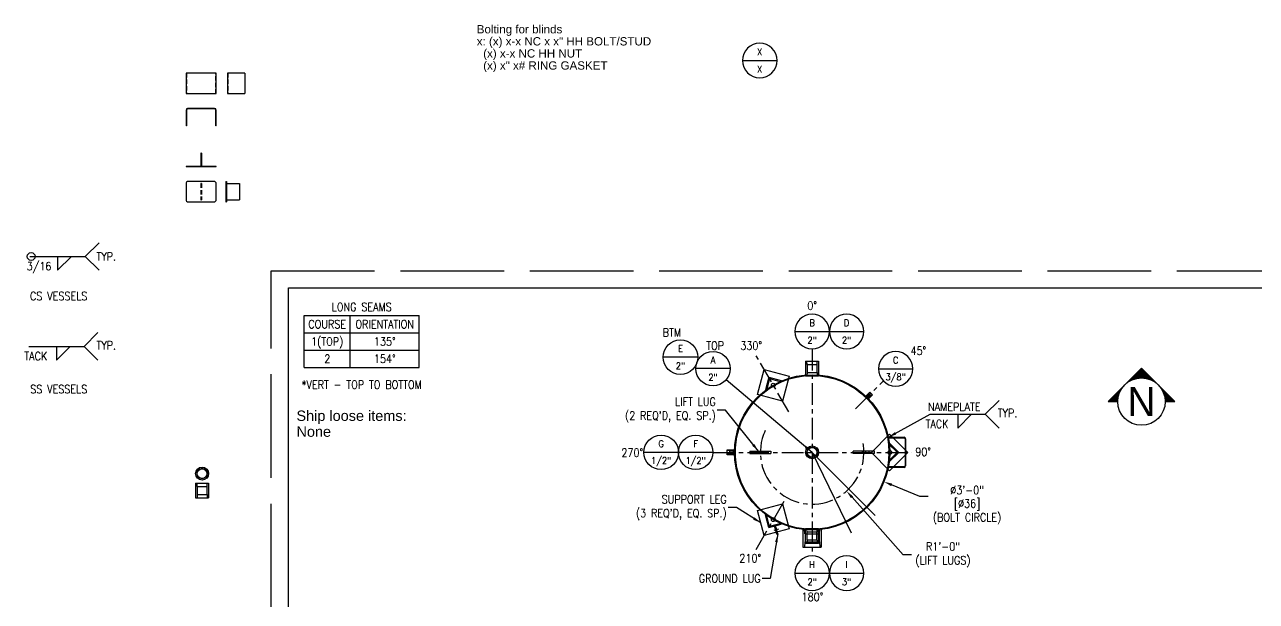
# Model space of a CAD drawing. Extents: x -69 to 372, y 12 to 357.
# Drawn here: x -69.1 to 216.4, y 223.4 to 357 of the extents above; entities that cross this region are included whole.
import ezdxf
from ezdxf.enums import TextEntityAlignment as Align

# ---------------------------------------------------------------- set-up
doc = ezdxf.new("R2010")
doc.units = 0
doc.header["$LTSCALE"] = 4
doc.header["$MEASUREMENT"] = 0
doc.header["$PDMODE"] = 33
doc.header["$PDSIZE"] = -0.5
for name, pattern in [('AM_ISO02W050', [7.5, 6, -1.5]), ('CENTER', [2, 1.25, -0.25, 0.25, -0.25]), ('HIDDEN', [0.375, 0.25, -0.125]), ('HIDDEN2', [0.1875, 0.125, -0.0625])]:
    doc.linetypes.add(name, pattern=pattern)
doc.layers.get('0').update_dxf_attribs({"linetype": 'CONTINUOUS'})
doc.layers.get('Defpoints').update_dxf_attribs({"linetype": 'CONTINUOUS'})
for name, color, linetype in [('1-2-THRDCPLG', 14, 'CONTINUOUS'), ('2-THRDCPLG', 14, 'CONTINUOUS'), ('3-8-THRDCPLG', 14, 'CONTINUOUS'), ('3-THRDCPLG', 14, 'CONTINUOUS'), ('3X3X14', 15, 'CONTINUOUS'), ('CENTER', 6, 'CENTER'), ('DIM', 1, 'CONTINUOUS'), ('EXTERNALS', 3, 'CONTINUOUS'), ('NAMEPLATE', 1, 'CONTINUOUS'), ('SHELL', 40, 'CONTINUOUS'), ('TEXT', 4, 'CONTINUOUS')]:
    doc.layers.add(name, color=color, linetype=linetype)
doc.styles.add('GOTHICE', font='gothice', dxfattribs={"height": 3})
doc.styles.add('ROMANS', font='ROMANS.shx', dxfattribs={"width": 0.85, "height": 1.92})
doc.styles.get("Standard").update_dxf_attribs({"font": 'sanss___.ttf'})
doc.dimstyles.get("Standard").update_dxf_attribs({"dimtxt": 0.18, "dimasz": 0.18, "dimexe": 0.18, "dimexo": 0.0625, "dimgap": 0.09, "dimtad": 0, "dimtih": 1, "dimtoh": 1, "dimdec": 4, "dimzin": 0, "dimdsep": 46, "dimtxsty": 'Standard', "dimcen": 0.09, "dimadec": 0, "dimazin": 0, "dimtfac": 1, "dimtdec": 4, "dimtofl": 0, "dimtmove": 0, "dimatfit": 3, "dimfxl": 1, "dimtolj": 1, "dimtzin": 0, "dimarcsym": 0})

# ---------------------------------------------------------------- blocks, each defined once
blk = doc.blocks.new('Nozzle Callout')
blk.add_line((0.25, 0), (-0.25, 0))
blk.add_circle((0, 0), 0.25)
at = {"style": 'ROMANS', "width": 0.9}
for tag, p in [('NZ-ID', (0, 0.125)), ('NZ-SZ', (0, -0.125))]:
    blk.add_attdef(tag, text='', height=0.0975, dxfattribs=at).set_placement(p, align=Align.MIDDLE)
blk = doc.blocks.new('A$C34646446')
at = {"layer": '2-THRDCPLG'}
for radius in [1.5, 1.19, 1.13]:
    blk.add_circle((0, 0), radius, dxfattribs=at)
at = {"layer": '2-THRDCPLG', "color": 2, "linetype": 'HIDDEN2'}
blk.add_circle((0, 0), 1.16, dxfattribs=at)
blk = doc.blocks.new('A$C43c1fe9b')
at = {"layer": '3-8-THRDCPLG'}
for p, q in [((1.5, 0.44), (0, 0.44)), ((0, 0.44), (0, -0.44)), ((0.41, 0.32), (0, 0.34)), ((0.41, 0.32), (0.41, -0.32)), ((1.09, 0.29), (0.41, 0.29)), ((1.09, 0.32), (1.5, 0.34)), ((1.09, 0.32), (1.09, -0.32)), ((1.5, 0.44), (1.5, -0.44)), ((0.41, -0.32), (0, -0.34)), ((1.5, -0.44), (0, -0.44)), ((1.09, -0.29), (0.41, -0.29)), ((1.09, -0.32), (1.5, -0.34))]:
    blk.add_line(p, q, dxfattribs=at)
blk = doc.blocks.new('A$C96bdfd64')
at = {"layer": '2-THRDCPLG'}
for p, q in [((-1.5, 3.38), (1.5, 3.38)), ((-1.5, 3.38), (-1.5, 0)), ((-1.16, 2.62), (-1.19, 3.38)), ((1.16, 2.62), (1.19, 3.38)), ((1.5, 3.38), (1.5, 0)), ((-1.5, 0), (1.5, 0)), ((-1.16, 0.76), (-1.19, 0)), ((-1.16, 2.62), (1.16, 2.62)), ((-1.16, 0.76), (1.16, 0.76)), ((-1.12, 2.62), (-1.12, 0.76)), ((1.12, 2.62), (1.12, 0.76)), ((1.16, 0.76), (1.19, 0))]:
    blk.add_line(p, q, dxfattribs=at)
blk = doc.blocks.new('A$C59e5502c')
at = {"layer": '1-2-THRDCPLG'}
for p, q in [((-1.88, 0.56), (0, 0.56)), ((-1.88, -0.56), (-1.88, 0.56)), ((-1.34, 0.4), (-1.88, 0.42)), ((-1.34, 0.4), (-1.34, -0.4)), ((-1.34, 0.35), (-0.53, 0.35)), ((-0.53, 0.4), (0, 0.42)), ((-0.53, 0.4), (-0.53, -0.4)), ((0, 0.56), (0, -0.56)), ((-1.34, -0.4), (-1.88, -0.42)), ((0, -0.56), (-1.88, -0.56)), ((-1.34, -0.35), (-0.53, -0.35)), ((-0.53, -0.4), (0, -0.42))]:
    blk.add_line(p, q, dxfattribs=at)
blk = doc.blocks.new('A$C0314d309')
at = {"layer": '3-THRDCPLG'}
for p, q in [((-2.12, 0), (2.12, 0)), ((-2.12, 0), (-2.12, -4.25)), ((-1.71, -1.2), (-1.75, 0)), ((1.71, -1.2), (1.75, 0)), ((2.12, 0), (2.12, -4.25)), ((-1.71, -1.2), (1.71, -1.2)), ((-1.62, -1.2), (-1.62, -3.05)), ((1.62, -1.2), (1.62, -3.05)), ((-2.12, -4.25), (2.12, -4.25)), ((-1.71, -3.05), (-1.75, -4.25)), ((-1.71, -3.05), (1.71, -3.05)), ((1.71, -3.05), (1.75, -4.25))]:
    blk.add_line(p, q, dxfattribs=at)
blk = doc.blocks.new('*U96')
at = {"layer": 'CENTER'}
blk.add_line((0.45, -0.25), (0.45, 0.25), dxfattribs=at)
at = {"layer": 'EXTERNALS'}
for p, q in [((-2.45, -0.25), (-2.45, 0.25)), ((2.45, 0.25), (-2.45, 0.25)), ((-0.3, -0.25), (-0.3, 0.25)), ((1.2, -0.25), (1.2, 0.25)), ((2.45, -0.25), (2.45, 0.25)), ((2.45, -0.25), (-2.45, -0.25))]:
    blk.add_line(p, q, dxfattribs=at)
blk = doc.blocks.new('*U97')
at = {"layer": 'EXTERNALS', "color": 0, "linetype": 'ByBlock', "lineweight": -2, "transparency": 16777216, "rotation": 180}
blk.add_blockref('*U96', (101.42, 257.91), dxfattribs=at)
at = {"layer": 'EXTERNALS', "color": 0, "linetype": 'ByBlock', "lineweight": -2, "transparency": 16777216}
blk.add_blockref('*U96', (125.42, 257.91), dxfattribs=at)
blk = doc.blocks.new('*U108')
at = {"layer": '3X3X14'}
for p, q in [((0, 2.12), (-2.12, 0)), ((-0.18, 1.59), (-1.77, 0)), ((0, 2.12), (2.12, 0)), ((0.18, 1.59), (1.77, 0))]:
    blk.add_line(p, q, dxfattribs=at)
for centre, start, end in [((0, 1.41), 45, 135), ((1.94, 0.18), 225, 315), ((-1.94, 0.18), 225, 315)]:
    blk.add_arc(centre, 0.25, start, end, dxfattribs=at)
at = {"layer": 'EXTERNALS'}
blk.add_lwpolyline([(-4.24, 0), (0, 4.24), (4.24, 0), (0, -4.24)], close=True, dxfattribs=at)
blk.add_circle((0, 0.03), 0.438, dxfattribs=at)
blk = doc.blocks.new('*U109')
at = {"layer": 'DIM', "color": 0, "linetype": 'ByBlock', "lineweight": -2, "transparency": 16777216}
blk.add_blockref('*U108', (113.42, 275.88), dxfattribs=at)
for p, rotation in [((97.86, 248.92), 120), ((128.98, 248.92), 239.9999999999999)]:
    blk.add_blockref('*U108', p, dxfattribs=dict(at, rotation=rotation))
blk = doc.blocks.new('*D112')
at = {"layer": 'Defpoints', "color": 0, "transparency": 16777216}
for p in [(96.76, 264.72), (130.08, 251.1)]:
    blk.add_point(p, dxfattribs=at)
at = {"layer": 'DIM', "color": 0, "lineweight": -2, "transparency": 16777216}
for p, q in [((138.4, 247.7), (131.86, 250.37)), ((140.32, 247.7), (138.4, 247.7))]:
    blk.add_line(p, q, dxfattribs=at)
at = {"layer": 'DIM', "color": 0, "transparency": 16777216}
blk.add_solid([(131.98, 250.67), (131.74, 250.07), (130.08, 251.1)], dxfattribs=at)
at = {"layer": 'DIM', "color": 0, "transparency": 16777216, "char_height": 1.92, "attachment_point": 5, "style": 'ROMANS'}
for s, insert in [('\\A1;∅3\'-0"', (149.35, 249.16)), ('\\A1;[∅36]\\P(BOLT CIRCLE)', (149.35, 244.13))]:
    blk.add_mtext(s, dxfattribs=dict(at, insert=insert))
blk = doc.blocks.new('*D113')
at = {"layer": 'Defpoints', "color": 0, "transparency": 16777216}
for p in [(113.42, 257.91), (121.4, 248.94)]:
    blk.add_point(p, dxfattribs=at)
at = {"layer": 'DIM', "color": 0, "lineweight": -2, "transparency": 16777216}
for p, q in [((134.52, 234.18), (122.67, 247.51)), ((136.44, 234.18), (134.52, 234.18))]:
    blk.add_line(p, q, dxfattribs=at)
at = {"layer": 'DIM', "color": 0, "transparency": 16777216}
blk.add_solid([(122.91, 247.72), (122.43, 247.29), (121.4, 248.94)], dxfattribs=at)
at = {"layer": 'DIM', "color": 0, "transparency": 16777216, "insert": (143.76, 234.18), "char_height": 1.92, "attachment_point": 5, "style": 'ROMANS'}
blk.add_mtext('\\A1;R1\'-0"\\P(LIFT LUGS)', dxfattribs=at)
blk = doc.blocks.new('*X114')
at = {"color": 0}
for p, q in [((457.7, 522.56), (459.77, 522.56)), ((457.78, 522.64), (459.69, 522.64)), ((457.86, 522.72), (459.61, 522.72)), ((457.94, 522.8), (459.53, 522.8)), ((458.02, 522.88), (459.45, 522.88)), ((458.1, 522.96), (459.37, 522.96)), ((458.18, 523.04), (459.29, 523.04)), ((458.26, 523.12), (459.21, 523.12)), ((458.34, 523.2), (459.13, 523.2)), ((458.42, 523.28), (459.05, 523.28)), ((458.5, 523.36), (458.97, 523.36)), ((458.58, 523.44), (458.89, 523.44)), ((458.66, 523.52), (458.81, 523.52)), ((455.06, 519.92), (455.07, 519.92)), ((455.14, 520), (455.16, 520)), ((455.22, 520.08), (455.25, 520.08)), ((455.3, 520.16), (455.35, 520.16)), ((455.38, 520.24), (455.46, 520.24)), ((455.46, 520.32), (455.57, 520.32)), ((455.54, 520.4), (455.69, 520.4)), ((455.62, 520.48), (455.81, 520.48)), ((455.7, 520.56), (455.94, 520.56)), ((455.78, 520.64), (456.08, 520.64)), ((455.86, 520.72), (456.23, 520.72)), ((455.94, 520.8), (456.39, 520.8)), ((456.02, 520.88), (456.57, 520.88)), ((456.1, 520.96), (456.77, 520.96)), ((456.18, 521.04), (456.99, 521.04)), ((456.26, 521.12), (457.25, 521.12)), ((456.34, 521.2), (457.57, 521.2)), ((456.42, 521.28), (458.04, 521.28)), ((456.5, 521.36), (460.97, 521.36)), ((456.58, 521.44), (460.89, 521.44)), ((456.66, 521.52), (460.81, 521.52)), ((456.74, 521.6), (460.73, 521.6)), ((456.82, 521.68), (460.65, 521.68)), ((456.9, 521.76), (460.57, 521.76)), ((456.98, 521.84), (460.49, 521.84)), ((457.06, 521.92), (460.41, 521.92)), ((457.14, 522), (460.33, 522)), ((457.22, 522.08), (460.25, 522.08)), ((457.3, 522.16), (460.17, 522.16)), ((457.38, 522.24), (460.09, 522.24)), ((457.46, 522.32), (460.01, 522.32)), ((457.54, 522.4), (459.93, 522.4)), ((457.62, 522.48), (459.85, 522.48)), ((459.43, 521.28), (461.05, 521.28)), ((459.9, 521.2), (461.13, 521.2)), ((460.22, 521.12), (461.21, 521.12)), ((460.48, 521.04), (461.29, 521.04)), ((460.7, 520.96), (461.37, 520.96)), ((460.9, 520.88), (461.45, 520.88)), ((461.08, 520.8), (461.53, 520.8)), ((461.24, 520.72), (461.61, 520.72)), ((461.39, 520.64), (461.69, 520.64)), ((461.53, 520.56), (461.77, 520.56)), ((461.66, 520.48), (461.85, 520.48)), ((461.78, 520.4), (461.93, 520.4)), ((461.9, 520.32), (462.01, 520.32)), ((462.01, 520.24), (462.09, 520.24)), ((462.12, 520.16), (462.17, 520.16)), ((462.22, 520.08), (462.25, 520.08)), ((462.31, 520), (462.33, 520)), ((462.4, 519.92), (462.41, 519.92)), ((452.02, 516.88), (453.35, 516.88)), ((452.1, 516.96), (453.36, 516.96)), ((452.18, 517.04), (453.38, 517.04)), ((452.26, 517.12), (453.4, 517.12)), ((452.34, 517.2), (453.42, 517.2)), ((452.42, 517.28), (453.44, 517.28)), ((452.5, 517.36), (453.46, 517.36)), ((452.58, 517.44), (453.48, 517.44)), ((452.66, 517.52), (453.51, 517.52)), ((452.74, 517.6), (453.54, 517.6)), ((452.82, 517.68), (453.56, 517.68)), ((452.9, 517.76), (453.59, 517.76)), ((452.98, 517.84), (453.62, 517.84)), ((453.06, 517.92), (453.66, 517.92)), ((453.14, 518), (453.69, 518)), ((453.22, 518.08), (453.73, 518.08)), ((453.3, 518.16), (453.76, 518.16)), ((453.38, 518.24), (453.8, 518.24)), ((453.46, 518.32), (453.84, 518.32)), ((453.54, 518.4), (453.88, 518.4)), ((453.62, 518.48), (453.92, 518.48)), ((453.7, 518.56), (453.97, 518.56)), ((453.78, 518.64), (454.02, 518.64)), ((453.86, 518.72), (454.06, 518.72)), ((453.94, 518.8), (454.11, 518.8)), ((454.02, 518.88), (454.17, 518.88)), ((454.1, 518.96), (454.22, 518.96)), ((454.18, 519.04), (454.28, 519.04)), ((454.26, 519.12), (454.34, 519.12)), ((454.34, 519.2), (454.4, 519.2)), ((454.42, 519.28), (454.46, 519.28)), ((454.5, 519.36), (454.53, 519.36)), ((454.58, 519.44), (454.6, 519.44)), ((454.66, 519.52), (454.67, 519.52)), ((462.8, 519.52), (462.81, 519.52)), ((462.88, 519.44), (462.89, 519.44)), ((462.94, 519.36), (462.97, 519.36)), ((463.01, 519.28), (463.05, 519.28)), ((463.07, 519.2), (463.13, 519.2)), ((463.13, 519.12), (463.21, 519.12)), ((463.19, 519.04), (463.29, 519.04)), ((463.25, 518.96), (463.37, 518.96)), ((463.3, 518.88), (463.45, 518.88)), ((463.36, 518.8), (463.53, 518.8)), ((463.41, 518.72), (463.61, 518.72)), ((463.45, 518.64), (463.69, 518.64)), ((463.5, 518.56), (463.77, 518.56)), ((463.55, 518.48), (463.85, 518.48)), ((463.59, 518.4), (463.93, 518.4)), ((463.63, 518.32), (464.01, 518.32)), ((463.67, 518.24), (464.09, 518.24)), ((463.71, 518.16), (464.17, 518.16)), ((463.75, 518.08), (464.25, 518.08)), ((463.78, 518), (464.33, 518)), ((463.81, 517.92), (464.41, 517.92)), ((463.85, 517.84), (464.49, 517.84)), ((463.88, 517.76), (464.57, 517.76)), ((463.91, 517.68), (464.65, 517.68)), ((463.93, 517.6), (464.73, 517.6)), ((463.96, 517.52), (464.81, 517.52)), ((463.99, 517.44), (464.89, 517.44)), ((464.01, 517.36), (464.97, 517.36)), ((464.03, 517.28), (465.05, 517.28)), ((464.05, 517.2), (465.13, 517.2)), ((464.07, 517.12), (465.21, 517.12)), ((464.09, 517.04), (465.29, 517.04)), ((464.11, 516.96), (465.37, 516.96)), ((464.13, 516.88), (465.45, 516.88)), ((450.98, 515.84), (453.24, 515.84)), ((451.06, 515.92), (453.25, 515.92)), ((451.14, 516), (453.25, 516)), ((451.22, 516.08), (453.25, 516.08)), ((451.3, 516.16), (453.25, 516.16)), ((451.38, 516.24), (453.26, 516.24)), ((451.46, 516.32), (453.27, 516.32)), ((451.54, 516.4), (453.27, 516.4)), ((451.62, 516.48), (453.28, 516.48)), ((451.7, 516.56), (453.29, 516.56)), ((451.78, 516.64), (453.3, 516.64)), ((451.86, 516.72), (453.32, 516.72)), ((451.94, 516.8), (453.33, 516.8)), ((464.14, 516.8), (465.53, 516.8)), ((464.15, 516.72), (465.61, 516.72)), ((464.17, 516.64), (465.69, 516.64)), ((464.18, 516.56), (465.77, 516.56)), ((464.19, 516.48), (465.85, 516.48)), ((464.2, 516.4), (465.93, 516.4)), ((464.2, 516.32), (466.01, 516.32)), ((464.21, 516.24), (466.09, 516.24)), ((464.22, 516.16), (466.17, 516.16)), ((464.22, 516.08), (466.25, 516.08)), ((464.22, 516), (466.33, 516)), ((464.23, 515.92), (466.41, 515.92)), ((464.23, 515.84), (466.49, 515.84))]:
    blk.add_line(p, q, dxfattribs=at)
blk = doc.blocks.new('NORTH')
at = {"layer": 'DIM'}
for p, q in [((-7.76, 0), (0, 7.76)), ((7.76, 0), (0, 7.76)), ((-7.76, 0), (-5.49, 0)), ((5.49, 0), (7.76, 0))]:
    blk.add_line(p, q, dxfattribs=at)
blk.add_circle((0, 0), 5.49, dxfattribs=at)
blk.add_blockref('*X114', (-458.74, -515.83), dxfattribs=at)
at = {"layer": 'DIM', "style": 'GOTHICE'}
blk.add_text('N', height=6.72, dxfattribs=at).set_placement((0, 0), align=Align.MIDDLE)

msp = doc.modelspace()

# ---------------------------------------------------------------- linework, layer by layer
for p, q in [((-7.99419, 296), (367.99419, 296)), ((-7.99419, 24), (-7.99419, 296))]:
    msp.add_line(p, q)
at = {"layer": '2-THRDCPLG'}
for p, q in [((-29.48315, 250.76406), (-26.48315, 250.76406)), ((-29.48315, 250.76406), (-29.48315, 247.38906)), ((-29.14708, 250.00706), (-29.17065, 250.76406)), ((-29.14708, 250.00706), (-26.81922, 250.00706)), ((-29.10815, 250.00706), (-29.10815, 248.14606)), ((-26.85815, 250.00706), (-26.85815, 248.14606)), ((-26.81922, 250.00706), (-26.79565, 250.76406)), ((-26.48315, 250.76406), (-26.48315, 247.38906)), ((-29.48315, 247.38906), (-26.48315, 247.38906)), ((-29.14708, 248.14606), (-29.17065, 247.38906)), ((-29.14708, 248.14606), (-26.81922, 248.14606)), ((-26.81922, 248.14606), (-26.79565, 247.38906))]:
    msp.add_line(p, q, dxfattribs=at)
for radius in [1.5, 1.1875, 1.125]:
    msp.add_circle((-27.98315, 252.99299), radius, dxfattribs=at)
at = {"layer": '2-THRDCPLG', "color": 2, "linetype": 'HIDDEN2'}
msp.add_circle((-27.98315, 252.99299), 1.16393, dxfattribs=at)
at = {"layer": 'CENTER'}
for p, q in [((107.98815, 267.31743), (100.45447, 280.36614)), ((113.42026, 281.90874), (113.42026, 233.90874)), ((123.48555, 267.97404), (129.9606, 274.44909)), ((90.42026, 257.90874), (136.42026, 257.90874)), ((106.86852, 246.5608), (100.06255, 234.77252)), ((105.62784, 240.07811), (104.53744, 239.78594))]:
    msp.add_line(p, q, dxfattribs=at)
for radius, start, end in [(18, 334.0779439, 31.281166), (12, 155.0186754, 12.7549646)]:
    msp.add_arc((113.42026, 257.90874), radius, start, end, dxfattribs=at)
at = {"layer": 'Defpoints', "linetype": 'AM_ISO02W050'}
for p, q in [((-12, 300), (372, 300)), ((-12, 12), (-12, 300))]:
    msp.add_line(p, q, dxfattribs=at)
at = {"layer": 'Defpoints'}
for q in [(128.07275, 243.25625), (122.50407, 239.28415)]:
    msp.add_line((113.42026, 257.90874), q, dxfattribs=at)
at = {"layer": 'DIM'}
for p, q in [((-55.08551, 303.29068), (-51.88551, 306.49068)), ((-67.88551, 303.29068), (-55.08551, 303.29068)), ((-61.48551, 300.09068), (-58.28551, 303.29068)), ((-61.48551, 303.29068), (-61.48551, 300.09068)), ((-55.08551, 303.29068), (-51.88551, 300.09068)), ((-4.31435, 277.59201), (-4.31435, 289.59201)), ((-4.31435, 289.59201), (22.35232, 289.59201)), ((6.35232, 277.59201), (6.35232, 289.59201)), ((22.35232, 277.59201), (22.35232, 289.59201)), ((-55.35744, 282.44382), (-52.15744, 285.64382)), ((-4.31435, 285.59201), (22.35232, 285.59201)), ((-68.15744, 282.44382), (-55.35744, 282.44382)), ((-61.75744, 279.24382), (-58.55744, 282.44382)), ((-61.75744, 282.44382), (-61.75744, 279.24382)), ((-55.35744, 282.44382), (-52.15744, 279.24382)), ((-4.31435, 281.59201), (22.35232, 281.59201)), ((-4.31435, 277.59201), (22.35232, 277.59201)), ((153.56449, 266.74776), (156.76449, 269.94776)), ((140.76449, 266.74776), (153.56449, 266.74776)), ((147.16449, 263.54776), (150.36449, 266.74776)), ((147.16449, 266.74776), (147.16449, 263.54776)), ((153.56449, 266.74776), (156.76449, 263.54776))]:
    msp.add_line(p, q, dxfattribs=at)
msp.add_circle((-67.61359, 303.29068), 0.92494, dxfattribs=at)
at = {"layer": 'EXTERNALS'}
for p, q in [((104.94456, 240.93031), (104.70308, 240.8656)), ((105.22072, 238.93375), (104.70308, 240.8656)), ((105.1382, 240.20762), (104.89672, 240.14292)), ((105.4622, 238.99845), (104.94456, 240.93031)), ((105.26855, 239.72114), (105.02707, 239.65644)), ((105.22072, 238.93375), (105.4622, 238.99845))]:
    msp.add_line(p, q, dxfattribs=at)
at = {"layer": 'NAMEPLATE'}
for p, q in [((-24.71526, 345.78331), (-31.71526, 345.78331)), ((-31.71526, 345.78331), (-31.71526, 341.03331)), ((-24.71526, 341.03331), (-24.71526, 345.78331)), ((-22.11193, 345.78331), (-22.11193, 341.03331)), ((-18.11193, 345.78331), (-22.11193, 345.78331)), ((-18.11193, 345.78331), (-18.11193, 341.03331)), ((-31.71526, 341.03331), (-24.71526, 341.03331)), ((-22.11193, 341.03331), (-18.11193, 341.03331)), ((-31.71526, 337.22327), (-31.71526, 333.59287)), ((-31.59566, 337.22327), (-31.59566, 333.59287)), ((-25.08486, 337.59287), (-31.34566, 337.59287)), ((-25.08486, 337.47327), (-31.34566, 337.47327)), ((-24.83486, 333.59287), (-24.83486, 337.22327)), ((-24.71526, 333.59287), (-24.71526, 337.22327)), ((-31.59566, 333.59287), (-31.71526, 333.59287)), ((-24.71526, 333.59287), (-24.83486, 333.59287)), ((-28.15561, 327.24766), (-28.27491, 327.24766)), ((-28.27491, 327.24766), (-28.27491, 324.24766)), ((-28.15561, 327.24766), (-28.15561, 324.24766)), ((-31.71526, 324.24766), (-31.71526, 324.12806)), ((-31.71526, 324.24766), (-24.71526, 324.24766)), ((-31.71526, 324.12806), (-24.71526, 324.12806)), ((-24.71526, 324.12806), (-24.71526, 324.24766)), ((-31.71526, 320.18763), (-31.71526, 316.43763)), ((-25.21526, 320.68763), (-31.21526, 320.68763)), ((-24.71526, 316.43763), (-24.71526, 320.18763)), ((-22.46282, 320.68763), (-22.34352, 320.68763)), ((-22.46282, 320.68763), (-22.46282, 315.93763)), ((-22.34352, 320.68763), (-22.34352, 315.93763)), ((-22.34352, 320.18763), (-19.34352, 320.18763)), ((-19.34352, 320.18763), (-19.34352, 316.43763)), ((-31.21526, 315.93763), (-25.21526, 315.93763)), ((-22.46282, 315.93763), (-22.34352, 315.93763)), ((-22.34352, 316.43763), (-19.34352, 316.43763)), ((131.09999, 261.40874), (134.73039, 261.40874)), ((131.09999, 261.40874), (131.09999, 261.28914)), ((131.09999, 261.28914), (134.73039, 261.28914)), ((134.98039, 261.03914), (134.98039, 254.77834)), ((135.09999, 261.03914), (135.09999, 254.77834)), ((134.73039, 254.52834), (131.09999, 254.52834)), ((131.09999, 254.52834), (131.09999, 254.40874)), ((134.73039, 254.40874), (131.09999, 254.40874))]:
    msp.add_line(p, q, dxfattribs=at)
at = {"layer": 'NAMEPLATE', "color": 2, "linetype": 'HIDDEN'}
for p, q in [((-31.59566, 345.78331), (-31.59566, 341.03331)), ((-24.83486, 341.03331), (-24.83486, 345.78331)), ((-21.99233, 345.78331), (-21.99233, 341.03331)), ((-28.27491, 320.18763), (-28.27491, 316.43763)), ((-28.15561, 320.18763), (-28.27491, 320.18763)), ((-28.15561, 320.18763), (-28.15561, 316.43763)), ((-28.27491, 316.43763), (-28.15561, 316.43763))]:
    msp.add_line(p, q, dxfattribs=at)
at = {"layer": 'NAMEPLATE'}
for centre, radius, start, end in [((-31.34566, 337.22327), 0.3696, 90, 180), ((-31.34566, 337.22327), 0.25, 90, 180), ((-25.08486, 337.22327), 0.3696, 0, 90), ((-25.08486, 337.22327), 0.25, 0, 90), ((-31.21526, 320.18763), 0.5, 90, 180), ((-25.21526, 320.18763), 0.5, 0, 90), ((-31.21526, 316.43763), 0.5, 180, 270), ((-25.21526, 316.43763), 0.5, 270, 0), ((134.73039, 261.03914), 0.3696, 0, 90), ((134.73039, 261.03914), 0.25, 0, 90), ((134.73039, 254.77834), 0.3696, 270, 0), ((134.73039, 254.77834), 0.25, 270, 0)]:
    msp.add_arc(centre, radius, start, end, dxfattribs=at)
at = {"layer": 'SHELL'}
for radius in [18, 17.8125]:
    msp.add_circle((113.42026, 257.90874), radius, dxfattribs=at)

# ---------------------------------------------------------------- block references
at = {"layer": 'DIM'}
ref = msp.add_blockref('Nozzle Callout', (101.29137, 348.70324), dxfattribs=dict(at, xscale=-16, yscale=16, zscale=16))
ref.add_attrib('NZ-ID', 'X', dxfattribs={"layer": '0', "height": 1.56, "style": 'ROMANS', "width": 0.9}).set_placement((101.29137, 350.70324), align=Align.MIDDLE)
ref.add_attrib('NZ-SZ', 'X', dxfattribs={"layer": '0', "height": 1.56, "style": 'ROMANS', "width": 0.9}).set_placement((101.29137, 346.70324), align=Align.MIDDLE)
ref = msp.add_blockref('Nozzle Callout', (113.42026, 285.90874), dxfattribs=dict(at, xscale=-16, yscale=16, zscale=16))
ref.add_attrib('NZ-ID', 'B', dxfattribs={"layer": '0', "height": 1.56, "style": 'ROMANS', "width": 0.9}).set_placement((113.42026, 287.90874), align=Align.MIDDLE)
ref.add_attrib('NZ-SZ', '2"', dxfattribs={"layer": '0', "height": 1.56, "style": 'ROMANS', "width": 0.9}).set_placement((113.42026, 283.90874), align=Align.MIDDLE)
ref = msp.add_blockref('Nozzle Callout', (121.42026, 285.90874), dxfattribs=dict(at, xscale=-16, yscale=16, zscale=16))
ref.add_attrib('NZ-ID', 'D', dxfattribs={"layer": '0', "height": 1.56, "style": 'ROMANS', "width": 0.9}).set_placement((121.42026, 287.90874), align=Align.MIDDLE)
ref.add_attrib('NZ-SZ', '2"', dxfattribs={"layer": '0', "height": 1.56, "style": 'ROMANS', "width": 0.9}).set_placement((121.42026, 283.90874), align=Align.MIDDLE)
at = {"layer": 'DIM', "rotation": 30.00000000000001}
msp.add_blockref('*U109', (144.1498, -22.15691), dxfattribs=at)
at = {"layer": 'DIM', "xscale": 16, "yscale": 16, "zscale": 16}
for p, values in [((82.89884, 279.96812), {'NZ-ID': 'E', 'NZ-SZ': '2"'}), ((90.44388, 277.30875), {'NZ-ID': 'A', 'NZ-SZ': '2"'}), ((78.42026, 257.90874), {'NZ-ID': 'G', 'NZ-SZ': '1/2"'}), ((86.42026, 257.90874), {'NZ-ID': 'F', 'NZ-SZ': '1/2"'})]:
    msp.add_blockref('Nozzle Callout', p, dxfattribs=at).add_auto_attribs(values)
at = {"layer": 'DIM'}
ref = msp.add_blockref('Nozzle Callout', (132.78903, 277.27751), dxfattribs=dict(at, xscale=-16, yscale=16, zscale=16))
ref.add_attrib('NZ-ID', 'C', dxfattribs={"layer": '0', "height": 1.56, "style": 'ROMANS', "width": 0.9}).set_placement((132.78903, 279.27751), align=Align.MIDDLE)
ref.add_attrib('NZ-SZ', '3/8"', dxfattribs={"layer": '0', "height": 1.56, "style": 'ROMANS', "width": 0.9}).set_placement((132.78903, 275.27751), align=Align.MIDDLE)
msp.add_blockref('NORTH', (189.77188, 269.66238), dxfattribs=at)
ref = msp.add_blockref('Nozzle Callout', (113.42026, 229.90874), dxfattribs=dict(at, xscale=-16, yscale=16, zscale=16))
ref.add_attrib('NZ-ID', 'H', dxfattribs={"layer": '0', "height": 1.56, "style": 'ROMANS', "width": 0.9}).set_placement((113.42026, 231.90874), align=Align.MIDDLE)
ref.add_attrib('NZ-SZ', '2"', dxfattribs={"layer": '0', "height": 1.56, "style": 'ROMANS', "width": 0.9}).set_placement((113.42026, 227.90874), align=Align.MIDDLE)
ref = msp.add_blockref('Nozzle Callout', (121.42026, 229.90874), dxfattribs=dict(at, xscale=-16, yscale=16, zscale=16))
ref.add_attrib('NZ-ID', 'I', dxfattribs={"layer": '0', "height": 1.56, "style": 'ROMANS', "width": 0.9}).set_placement((121.42026, 231.90874), align=Align.MIDDLE)
ref.add_attrib('NZ-SZ', '3"', dxfattribs={"layer": '0', "height": 1.56, "style": 'ROMANS', "width": 0.9}).set_placement((121.42026, 227.90874), align=Align.MIDDLE)
at = {"layer": 'EXTERNALS'}
for name, p in [('A$C96bdfd64', (113.42026, 275.65797)), ('A$C59e5502c', (95.61664, 257.90874)), ('*U97', (0, 0)), ('A$C34646446', (113.42026, 257.90874)), ('A$C0314d309', (113.42026, 240.22345))]:
    msp.add_blockref(name, p, dxfattribs=at)
for name, p, rotation in [('A$C43c1fe9b', (126.0118, 270.50028), 44.99999999999999), ('A$C96bdfd64', (113.42026, 240.15951), 179.9999999999999)]:
    msp.add_blockref(name, p, dxfattribs=dict(at, rotation=rotation))

# ---------------------------------------------------------------- texts
at = {"layer": 'DIM', "style": 'ROMANS', "width": 0.85}
for s, p in [('TYP.', (-50.2034, 303.29068)), ('CS VESSELS', (-61.22299, 294.12487)), ('LONG SEAMS', (9.01898, 291.59201)), ('0%%D', (113.42026, 291.91477)), ('COURSE', (1.01898, 287.59201)), ('ORIENTATION', (14.35232, 287.59201)), ('BTM', (80.93442, 285.67933)), ('TYP.', (-50.2034, 282.71575)), ('1(TOP)', (1.01898, 283.59201)), ('135%%D', (14.35232, 283.59201)), ('TOP', (90.94764, 282.63259)), ('330%%D', (99.30444, 282.63622)), ('2', (1.01898, 279.59201)), ('154%%D', (14.35232, 279.59201)), ('45%%D', (138.05141, 281.44754)), ('*VERT - TOP TO BOTTOM', (9.01898, 273.59201)), ('SS VESSELS', (-61.22299, 272.56503)), ('TYP.', (158.71853, 267.01969)), ('270%%D', (71.73456, 257.83476)), ('90%%D', (139.14272, 258.021)), ('210%%D', (99.0808, 233.38574)), ('180%%D', (113.49368, 224.42895))]:
    msp.add_text(s, height=1.92, dxfattribs=at).set_placement(p, align=Align.MIDDLE_CENTER)
for s, p in [('3/16', (-68.65351, 300.09068)), ('TACK', (-69.19737, 279.24382)), ('NAMEPLATE', (140.2935, 267.4965)), ('TACK', (139.72457, 263.54776))]:
    msp.add_text(s, height=1.92, dxfattribs=at).set_placement(p)
at = {"layer": 'DIM', "char_height": 1.92, "attachment_point": 6, "style": 'ROMANS'}
for s, insert in [("LIFT LUG\\P(2 REQ'D, EQ. SP.)", (91.0968, 267.71357)), ("SUPPORT LEG\\P(3 REQ'D, EQ. SP.)", (93.63038, 245.10201)), ('GROUND LUG', (101.48975, 228.68966))]:
    msp.add_mtext(s, dxfattribs=dict(at, insert=insert))
at = {"layer": 'TEXT'}
for s, height, p in [('Bolting for blinds', 1.92, (35.68124, 355.94497)), ('x: (x) x-x NC x x" HH BOLT/STUD', 1.92, (35.68124, 353.14497)), ('  (x) x-x NC HH NUT', 1.92, (35.68124, 350.34497)), ('  (x) x" x# RING GASKET', 1.92, (35.68124, 347.54497)), ('Ship loose items:', 2.4, (-6.11319, 266.39995)), ('None', 2.4, (-6.11319, 262.71619))]:
    msp.add_text(s, height=height, dxfattribs=at).set_placement(p, align=Align.MIDDLE_LEFT)

# ---------------------------------------------------------------- dimensions: what is measured, and where the dimension line sits
at = {"layer": 'DIM'}
dim = msp.add_diameter_dim_2p(p1=(96.75872, 264.71998), p2=(130.0818, 251.0975), text='<>\\P(BOLT CIRCLE)', dimstyle='Standard', override={"dimscale": 16, "dimtxt": 1.92, "dimasz": 0.12, "dimexe": 0.0625, "dimexo": 0.125, "dimgap": 0.02, "dimzin": 3, "dimlunit": 4, "dimpost": '\\X', "dimtxsty": 'ROMANS', "dimcen": 0}, dxfattribs=at)
dim.commit()
dim.dimension.update_dxf_attribs({"geometry": '*D112', "text_midpoint": (149.34634, 247.69605), "dimtype": 163})
dim = msp.add_radius_dim(center=(113.42026, 257.90874), mpoint=(121.39512, 248.94205), text='<>\\P(LIFT LUGS)', dimstyle='Standard', override={"dimscale": 16, "dimtxt": 1.92, "dimasz": 0.12, "dimexe": 0.0625, "dimexo": 0.125, "dimgap": 0.02, "dimzin": 3, "dimlunit": 4, "dimpost": '\\X', "dimtxsty": 'ROMANS', "dimcen": 0}, dxfattribs=at)
dim.commit()
dim.dimension.update_dxf_attribs({"geometry": '*D113', "text_midpoint": (143.75857, 234.18001), "dimtype": 164})

# ---------------------------------------------------------------- leaders
for points in [[(113.42026, 257.90874), (93.50015, 274.7282)], [(131.09999, 261.40874), (140.76449, 266.74776)]]:
    msp.add_leader(points, dimstyle='Standard', override={"dimscale": 16, "dimtxt": 1.92, "dimasz": 0.12, "dimexe": 0.0625, "dimexo": 0.125, "dimgap": 0.02, "dimzin": 3, "dimlunit": 4, "dimpost": '\\X', "dimtxsty": 'ROMANS', "dimcen": 0}, dxfattribs=at)
at = {"layer": 'DIM', "annotation_type": 0, "has_hookline": 1, "hookline_direction": 1}
for points, text_width in [([(100.97163, 258.15874), (93.3368, 267.71357), (91.4168, 267.71357)], 23.936), ([(101.53781, 241.57039), (95.87038, 245.10201), (93.95038, 245.10201)], 23.936), ([(105.4622, 238.99845), (103.72975, 228.68966), (101.80975, 228.68966)], 15.85371)]:
    msp.add_leader(points, dimstyle='Standard', override={"dimscale": 16, "dimtxt": 1.92, "dimasz": 0.12, "dimexe": 0.0625, "dimexo": 0.125, "dimgap": 0.02, "dimzin": 3, "dimlunit": 4, "dimpost": '\\X', "dimtxsty": 'ROMANS', "dimcen": 0}, dxfattribs=dict(at, text_width=text_width))

doc.saveas('drawing.dxf')
